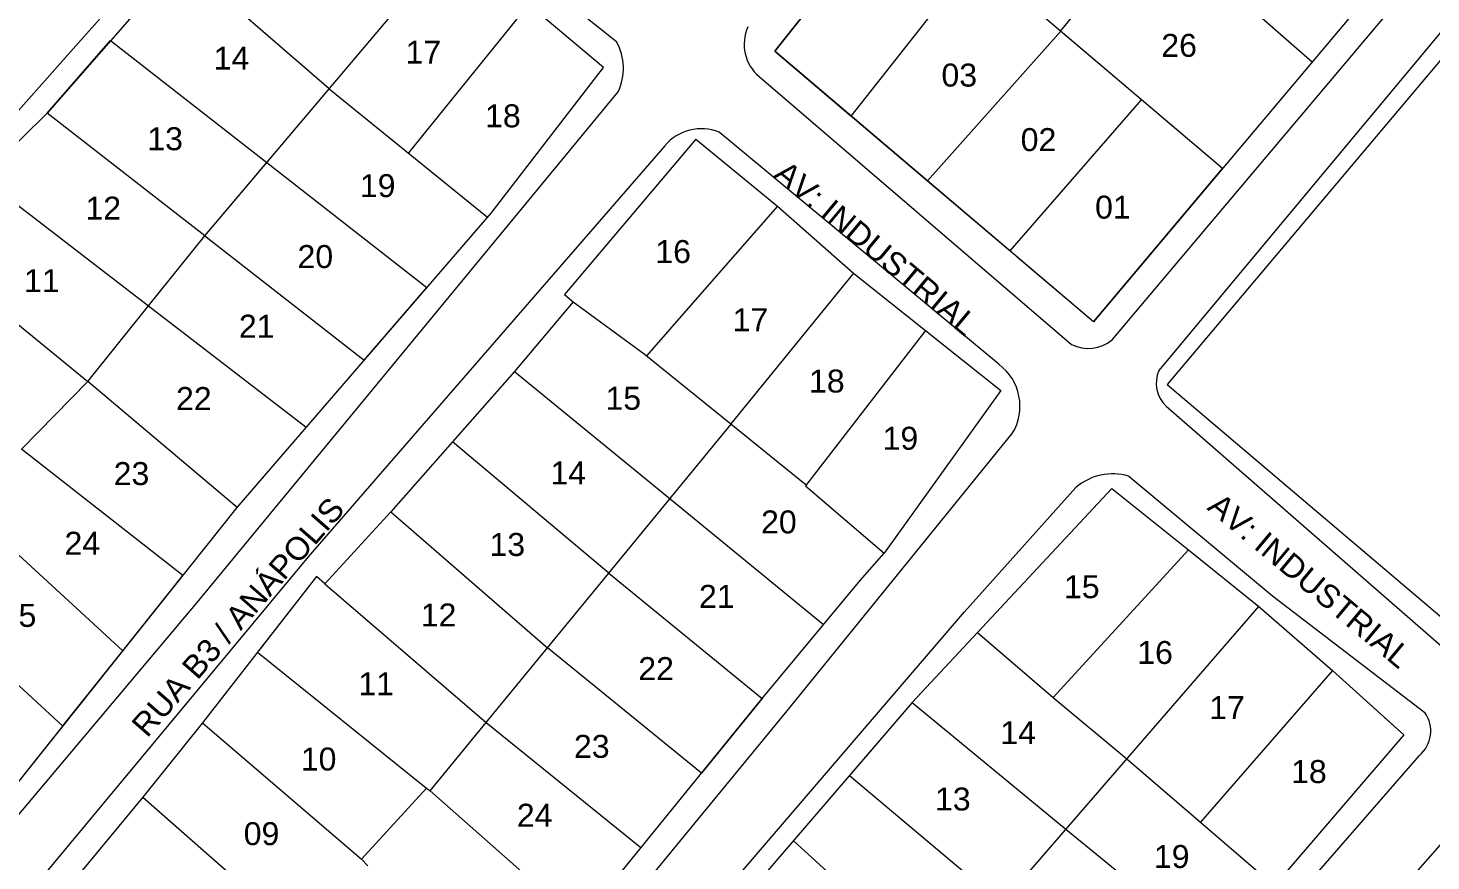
# Model space of a CAD drawing. Header units: metres. Extents: x 3808 to 8215, y 2374 to 6187.
# Drawn here: x 5848.6 to 6023.7, y 5701.3 to 5805.2 of the extents above; entities that cross this region are included whole.
import ezdxf

# ---------------------------------------------------------------- set-up
doc = ezdxf.new("R2010")
doc.units = ezdxf.units.M
doc.linetypes.add('CENTER', pattern=[2, 1.25, -0.25, 0.25, -0.25])
for name, color, linetype in [('0 - Divisão rela', 7, 'CENTER'), ('0 - Meio Fio', 32, 'Continuous'), ('divisórias', 7, 'Continuous'), ('vista', 7, 'Continuous')]:
    doc.layers.add(name, color=color, linetype=linetype)
doc.styles.add('pedro', font='arial.ttf', dxfattribs={"height": 3})

msp = doc.modelspace()

# ---------------------------------------------------------------- linework, layer by layer
at = {"layer": '0 - Divisão rela', "linetype": 'Continuous', "lineweight": 5}
for p, q in [((6085.157, 5891.71), (5981.604, 5768.57)), ((5985.113, 5857.241), (5941.823, 5802.338)), ((6060.897, 5843.881), (5990.777, 5760.783)), ((5968.578, 5836.27), (6008.899, 5801.027)), ((5882.11, 5830.354), (5850.97, 5794.623)), ((5941.823, 5802.338), (5957.302, 5821.97)), ((5997.695, 5787.703), (5957.302, 5821.97)), ((5977.487, 5804.847), (5988.738, 5818.648)), ((5870.631, 5779.303), (5901.7, 5816.024)), ((5920.425, 5800.327), (5901.7, 5816.024)), ((5886.165, 5797.664), (5867.6, 5813.704)), ((5951.353, 5794.249), (5966.723, 5813.754)), ((5911.062, 5808.176), (5896.062, 5789.652)), ((5977.498, 5804.837), (5960.882, 5786.16)), ((5997.695, 5787.703), (5977.487, 5804.847)), ((5850.97, 5794.623), (5858.854, 5803.669)), ((5858.854, 5803.669), (5878.382, 5788.464)), ((5981.604, 5768.57), (5941.823, 5802.338)), ((5941.823, 5802.338), (5960.882, 5786.16)), ((5941.823, 5802.338), (5951.353, 5794.249)), ((5941.823, 5802.338), (5951.353, 5794.249)), ((5906.403, 5782.154), (5920.425, 5800.327)), ((5886.165, 5797.664), (5905.959, 5781.64)), ((5971.174, 5777.423), (5987.591, 5796.275)), ((5850.97, 5794.623), (5842.787, 5786.604)), ((5870.631, 5779.303), (5850.97, 5794.623)), ((5870.631, 5779.303), (5878.382, 5788.464)), ((5878.382, 5788.464), (5898.382, 5772.872)), ((5981.604, 5768.57), (5997.695, 5787.703)), ((5981.604, 5768.57), (5997.695, 5787.703)), ((5842.787, 5786.604), (5863.618, 5770.576)), ((5960.882, 5786.16), (5971.174, 5777.423)), ((5874.667, 5745.432), (5906.403, 5782.154)), ((5863.618, 5770.576), (5870.631, 5779.303)), ((5870.631, 5779.303), (5890.535, 5763.793)), ((5835.747, 5777.721), (5856.052, 5761.161)), ((5981.604, 5768.57), (5972.075, 5776.659)), ((5890.535, 5763.793), (5898.382, 5772.872)), ((5856.052, 5761.161), (5863.618, 5770.576)), ((5863.618, 5770.576), (5883.305, 5755.427)), ((5847.752, 5752.705), (5856.052, 5761.161)), ((5874.667, 5745.432), (5856.052, 5761.161)), ((5990.777, 5760.783), (6040.987, 5718.162)), ((5867.893, 5736.933), (5847.752, 5752.705)), ((5844.82, 5707.983), (5874.667, 5745.432)), ((5860.414, 5727.549), (5841.998, 5744.443)), ((5860.414, 5727.549), (5867.893, 5736.933)), ((5852.922, 5718.149), (5834.277, 5735.257)), ((5852.935, 5718.165), (5860.414, 5727.549)), ((5844.82, 5707.983), (5852.922, 5718.149))]:
    msp.add_line(p, q, dxfattribs=at)
at = {"layer": '0 - Meio Fio', "linetype": 'Continuous', "lineweight": 5}
for p, q in [((5879.159, 5830.751), (5854.222, 5802.627)), ((5922.053, 5803.515), (5885.961, 5832.261)), ((5983.91, 5766.336), (6037.881, 5830.354)), ((6043.736, 5827.309), (5989.747, 5762.493)), ((5854.222, 5802.627), (5829.851, 5775.258)), ((5939.838, 5799.174), (5978.868, 5765.776)), ((5869.697, 5733.586), (5922.243, 5797.287)), ((5969.763, 5763.294), (5934.864, 5792.238)), ((5928.087, 5790.546), (5883.532, 5739.259)), ((5990.67, 5758.066), (6076.639, 5683.145)), ((5943.371, 5720.04), (5971.459, 5754.663)), ((5985.989, 5749.326), (6003.947, 5734.404)), ((5965.495, 5732.399), (5979.41, 5747.905)), ((5883.532, 5739.259), (5833.557, 5679.182)), ((6003.947, 5734.404), (6022.972, 5719.837)), ((5811.661, 5664.739), (5869.697, 5733.586)), ((5932.659, 5694.143), (5965.495, 5732.399)), ((5885.754, 5650.156), (5943.371, 5720.04)), ((5974.086, 5659.237), (6022.284, 5714.468)), ((5991.248, 5665.137), (6028.255, 5707.154))]:
    msp.add_line(p, q, dxfattribs=at)
for centre, radius, start, end in [((5943.365, 5803.239), 5.381, 156.66697, 229.051), ((5916.169, 5800.219), 6.745, 334.22728, 29.25253), ((5932.624, 5786.796), 5.885, 67.62274, 140.42175), ((5980.969, 5769.843), 4.577, 242.68212, 309.98756), ((5965.924, 5758.058), 6.493, 328.48082, 53.75277), ((5993.336, 5760.932), 3.914, 156.49545, 227.06493), ((5983.974, 5742.715), 6.911, 73.04855, 131.32927), ((6019.674, 5717.53), 4.024, 310.43912, 34.9691)]:
    msp.add_arc(centre, radius, start, end, dxfattribs=at)
at = {"layer": 'divisórias', "linetype": 'Continuous', "lineweight": 5}
for p, q in [((5931.951, 5791.371), (5915.572, 5772.005)), ((5931.951, 5791.371), (5942.126, 5783.032)), ((5942.126, 5783.032), (5931.565, 5770.945)), ((5942.126, 5783.032), (5951.615, 5774.647)), ((5951.615, 5774.647), (5936.333, 5755.846)), ((5951.615, 5774.647), (5960.616, 5767.493)), ((5916.654, 5771.066), (5909.32, 5762.409)), ((5915.572, 5772.005), (5916.654, 5771.066)), ((5916.654, 5771.066), (5925.518, 5764.603)), ((5931.565, 5770.945), (5925.828, 5764.378)), ((5960.616, 5767.493), (5945.651, 5748.141)), ((5960.616, 5767.493), (5970.01, 5760.026)), ((5925.518, 5764.603), (5936.333, 5755.846)), ((5909.32, 5762.409), (5901.553, 5753.603)), ((5909.32, 5762.409), (5928.732, 5746.513)), ((5970.01, 5760.026), (5955.472, 5739.727)), ((5921.087, 5737.216), (5936.377, 5755.811)), ((5936.333, 5755.846), (5945.727, 5748.24)), ((5901.553, 5753.603), (5893.864, 5744.886)), ((5921.087, 5737.216), (5901.553, 5753.603)), ((5928.732, 5746.513), (5947.892, 5730.824)), ((5945.651, 5748.141), (5955.472, 5739.727)), ((5983.899, 5747.798), (5967.123, 5729.828)), ((5983.899, 5747.798), (5993.452, 5740.139)), ((5893.864, 5744.886), (5885.647, 5735.909)), ((5893.864, 5744.886), (5913.423, 5727.897)), ((5952.449, 5736.296), (5955.472, 5739.727)), ((5993.452, 5740.139), (5976.559, 5721.709)), ((5993.452, 5740.139), (6002.242, 5733.091)), ((5884.587, 5736.831), (5870.345, 5718.538)), ((5884.587, 5736.831), (5877.215, 5727.362)), ((5885.647, 5735.909), (5884.587, 5736.831)), ((5905.76, 5718.578), (5921.087, 5737.216)), ((5921.087, 5737.216), (5940.211, 5721.602)), ((5940.211, 5721.602), (5952.449, 5736.296)), ((5885.647, 5735.909), (5905.76, 5718.578)), ((5939.344, 5660.498), (6002.242, 5733.091)), ((6002.242, 5733.091), (6011.419, 5725.071)), ((5967.123, 5729.828), (5958.962, 5721.086)), ((5967.123, 5729.828), (5976.559, 5721.709)), ((5877.215, 5727.362), (5898.343, 5710.405)), ((5932.642, 5712.29), (5913.423, 5727.897)), ((6011.419, 5725.071), (5994.968, 5706.151)), ((6019.995, 5717.36), (6011.419, 5725.071)), ((6011.419, 5725.071), (6020.342, 5717.047)), ((5918.212, 5694.536), (5940.211, 5721.602)), ((5958.962, 5721.086), (5920.144, 5675.964)), ((5940.211, 5721.602), (5932.642, 5712.29)), ((5958.962, 5721.086), (5951.136, 5711.989)), ((5958.962, 5721.086), (5978.144, 5705.279)), ((5976.559, 5721.709), (5985.753, 5714.059)), ((5870.345, 5718.538), (5862.93, 5709.3)), ((5870.345, 5718.538), (5890.225, 5701.555)), ((5898.784, 5710.091), (5905.76, 5718.578)), ((5905.76, 5718.578), (5925.1, 5703.012)), ((6020.342, 5717.047), (5973.694, 5662.757)), ((5985.753, 5714.059), (6004.184, 5698.242)), ((5951.136, 5711.989), (5970.138, 5696.038)), ((5890.225, 5701.555), (5898.343, 5710.405)), ((5898.343, 5710.405), (5898.784, 5710.091)), ((5898.784, 5710.091), (5917.458, 5693.629)), ((5862.93, 5709.3), (5847.662, 5690.929)), ((5862.93, 5709.3), (5883.154, 5691.535)), ((5978.144, 5705.279), (5997.018, 5689.902)), ((5962.472, 5687.191), (5944.135, 5703.851)), ((5890.998, 5700.731), (5890.225, 5701.555))]:
    msp.add_line(p, q, dxfattribs=at)

# ---------------------------------------------------------------- texts
at = {"layer": 'vista', "lineweight": 5, "style": 'pedro'}
for s, p in [('26', (5990.058, 5801.645)), ('14', (5871.757, 5800.045)), ('17', (5895.708, 5800.795)), ('03', (5962.615, 5797.934)), ('18', (5905.637, 5792.853)), ('13', (5863.469, 5789.997)), ('02', (5972.507, 5789.887)), ('19', (5890.003, 5784.143)), ('12', (5855.743, 5781.338)), ('01', (5981.794, 5781.459)), ('20', (5882.22, 5775.298)), ('16', (5926.893, 5775.92)), ('11', (5848.069, 5772.287)), ('21', (5874.903, 5766.608)), ('17', (5936.539, 5767.408)), ('18', (5946.079, 5759.766)), ('22', (5867.052, 5757.582)), ('15', (5920.665, 5757.62)), ('19', (5955.264, 5752.631)), ('23', (5859.269, 5748.22)), ('14', (5913.797, 5748.306)), ('20', (5940.092, 5742.189)), ('24', (5853.131, 5739.529)), ('13', (5906.184, 5739.377)), ('15', (5977.911, 5734.106)), ('21', (5932.34, 5732.901)), ('25', (5845.164, 5730.528)), ('12', (5897.607, 5730.58)), ('16', (5987.062, 5725.904)), ('22', (5924.766, 5723.89)), ('11', (5889.822, 5722.004)), ('17', (5996.045, 5719.035)), ('14', (5969.965, 5715.901)), ('23', (5916.735, 5714.19)), ('10', (5882.632, 5712.61)), ('18', (6006.265, 5711.047)), ('13', (5961.805, 5707.623)), ('24', (5909.605, 5705.597)), ('09', (5875.506, 5703.298)), ('19', (5989.136, 5700.449))]:
    msp.add_text(s, height=2.864, dxfattribs=at).set_placement(p)
for s, rotation, p in [('AV: INDUSTRIAL', 320.16905, (5941.523, 5786.717)), ('RUA B3 / ANÁPOLIS', 48.92602, (5863.441, 5716.588)), ('AV: INDUSTRIAL', 320.16905, (5995.657, 5745.249))]:
    msp.add_text(s, height=2.86398, rotation=rotation, dxfattribs=at).set_placement(p)

doc.saveas('drawing.dxf')
